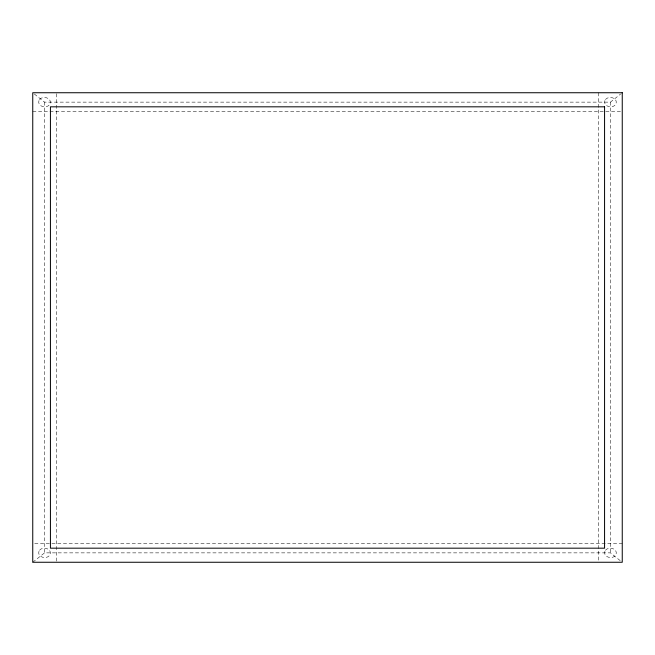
<?xml version="1.0" encoding="UTF-8"?>
<svg xmlns="http://www.w3.org/2000/svg" width="655" height="655" viewBox="0 0 655 655"><rect width="100%" height="100%" fill="white"/><g stroke="black" fill="none" stroke-linecap="round" stroke-linejoin="round"><path stroke-width="0.49" stroke-dasharray="3.27 2.46" d="M32.75 562.26L44.54 552.869L610.46 552.869L620.678 561.008M34.322 93.992L44.54 102.131L610.46 102.131L620.678 93.992M32.75 111.522L622.25 111.522M34.715 543.478L622.25 543.478M610.46 102.131L610.46 552.869M598.67 92.74L598.67 561.269M56.33 93.731L56.33 562.26M44.54 102.131L44.54 552.869M38.989 100.542C36.885 106.896 47.725 109.172 50.091 103.719C52.195 97.366 41.355 95.09 38.989 100.542M38.989 551.281C36.885 557.634 47.725 559.91 50.091 554.457C52.195 548.104 41.355 545.828 38.989 551.281M604.909 100.542C602.805 106.896 613.645 109.172 616.011 103.719C618.115 97.366 607.275 95.09 604.909 100.542M604.909 551.281C602.805 557.634 613.645 559.91 616.011 554.457C618.115 548.104 607.275 545.828 604.909 551.281"/><path stroke-width="0.98" d="M622.25 92.74L32.75 92.74L32.75 562.26L622.25 562.26L622.25 92.74M604.565 106.822L50.435 106.822L50.435 548.178L604.565 548.178L604.565 106.822"/></g></svg>
